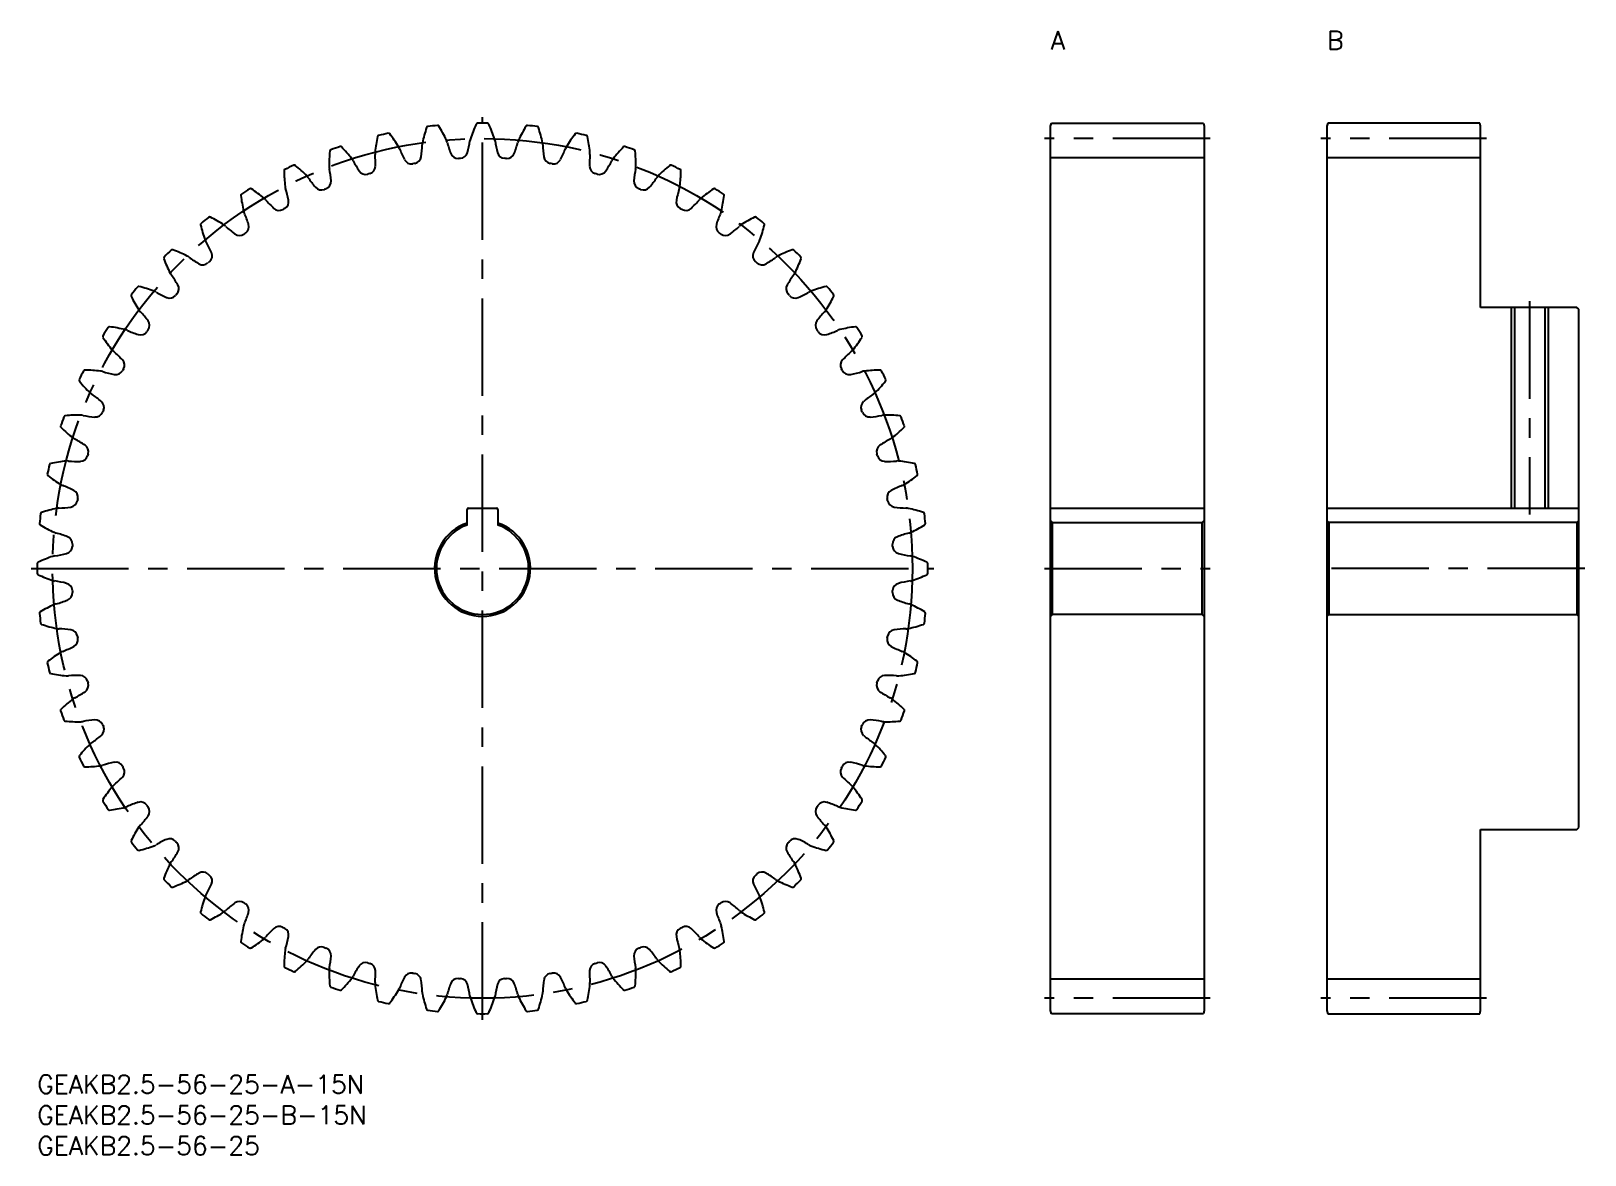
# Model space of a CAD drawing. Extents: x -1 to 252, y -13 to 170.
import ezdxf

# ---------------------------------------------------------------- set-up
doc = ezdxf.new("R2010")
doc.units = 0
doc.header["$LTSCALE"] = 0.5
doc.linetypes.add('CENTER', pattern=[50.8, 31.75, -6.35, 6.35, -6.35])
for name, color, linetype in [('MSM_CENTER', 1, 'CENTER'), ('MSM_CONTINUOUS', 7, 'CONTINUOUS'), ('MSM_NARROW', 5, 'CONTINUOUS'), ('MSM_PART_NUMBER', 7, 'CONTINUOUS')]:
    doc.layers.add(name, color=color, linetype=linetype)
doc.styles.get("Standard").update_dxf_attribs({"font": 'txt.shx', "height": 2, "bigfont": 'bigfont.shx'})

# ---------------------------------------------------------------- blocks, each defined once
blk = doc.blocks.new('*U3')
at = {"layer": 'MSM_PART_NUMBER'}
blk.add_text('GEAKB2.5-56-25-A-15N', height=3, dxfattribs=at).set_placement((0, -3))
blk = doc.blocks.new('*U4')
at = {"layer": 'MSM_PART_NUMBER'}
blk.add_text('GEAKB2.5-56-25-B-15N', height=3, dxfattribs=at).set_placement((0, -8))
blk = doc.blocks.new('*U5')
at = {"layer": 'MSM_PART_NUMBER'}
blk.add_text('GEAKB2.5-56-25', height=3, dxfattribs=at).set_placement((0, -13))
blk = doc.blocks.new('*U6')
at = {"layer": 'MSM_PART_NUMBER'}
blk.add_text('A', height=3, dxfattribs=at).set_placement((165, 167))
blk = doc.blocks.new('*U7')
at = {"layer": 'MSM_PART_NUMBER'}
blk.add_text('B', height=3, dxfattribs=at).set_placement((210, 167))

msp = doc.modelspace()

# ---------------------------------------------------------------- linework, layer by layer
at = {"layer": 'MSM_CENTER'}
for p, q in [((72.5, 9), (72.5, 156)), ((191, 152.5), (164, 152.5)), ((236, 152.5), (209, 152.5)), ((243, 126), (243, 91.3)), ((-1, 82.5), (146, 82.5)), ((164, 82.5), (191, 82.5)), ((252, 82.5), (209, 82.5)), ((191, 12.5), (164, 12.5)), ((236, 12.5), (209, 12.5))]:
    msp.add_line(p, q, dxfattribs=at)
msp.add_circle((72.5, 82.5), 70, dxfattribs=at)
at = {"layer": 'MSM_CONTINUOUS'}
for p, q in [((165, 154.5), (165.13, 155)), ((165, 10.5), (165, 154.5)), ((165.13, 155), (189.87, 155)), ((189.87, 155), (190, 154.5)), ((190, 154.5), (190, 10.5)), ((210.13, 155), (210, 154.5)), ((210, 154.5), (210, 10.5)), ((234.87, 155), (210.13, 155)), ((235, 154.5), (234.87, 155)), ((235, 125), (235, 154.5)), ((190, 149.38), (165, 149.38)), ((235, 149.38), (210, 149.38)), ((250.7, 125), (235, 125)), ((240.54, 125), (240.54, 92.3)), ((245.46, 125), (245.46, 92.3)), ((251, 124.7), (250.7, 125)), ((251, 40.3), (251, 124.7)), ((70, 89.57), (70, 92.1)), ((70.2, 92.3), (74.8, 92.3)), ((75, 92.1), (75, 89.57)), ((165, 92.3), (190, 92.3)), ((210, 92.3), (251, 92.3)), ((165.3, 90), (165, 90.3)), ((165.3, 75), (165.3, 90)), ((165.3, 90), (189.7, 90)), ((190, 90.3), (189.7, 90)), ((189.7, 75), (189.7, 90)), ((210, 90.3), (210.3, 90)), ((210.3, 90), (210.3, 75)), ((250.7, 90), (210.3, 90)), ((250.7, 90), (251, 90.3)), ((250.7, 90), (250.7, 75)), ((165, 74.7), (165.3, 75)), ((189.7, 75), (165.3, 75)), ((189.7, 75), (190, 74.7)), ((210.3, 75), (210, 74.7)), ((210.3, 75), (250.7, 75)), ((251, 74.7), (250.7, 75)), ((235, 10.5), (235, 40)), ((235, 40), (250.7, 40)), ((250.7, 40), (251, 40.3)), ((190, 15.63), (165, 15.63)), ((235, 15.63), (210, 15.63)), ((165.13, 10), (165, 10.5)), ((190, 10.5), (189.87, 10)), ((210, 10.5), (210.13, 10)), ((234.87, 10), (235, 10.5)), ((189.87, 10), (165.13, 10)), ((210.13, 10), (234.87, 10))]:
    msp.add_line(p, q, dxfattribs=at)
for centre, radius, start, end in [((63.62, 154.2), 0.25, 97.0563, 161.4854), ((72.5, 82.5), 72.5, 95.8009, 97.0563), ((65.2, 154.38), 0.25, 31.3718, 95.8009), ((46.29, 142.85), 22.4, 24.8214, 31.3718), ((91.79, 145.4), 22.4, 155.0568, 161.6071), ((71.71, 154.75), 0.25, 90.6277, 155.0568), ((72.5, 82.5), 72.5, 89.3723, 90.6277), ((73.29, 154.75), 0.25, 24.9432, 89.3723), ((53.21, 145.4), 22.4, 18.3929, 24.9432), ((98.71, 142.85), 22.4, 148.6282, 155.1786), ((79.8, 154.38), 0.25, 84.1991, 148.6282), ((72.5, 82.5), 72.5, 82.9437, 84.1991), ((81.38, 154.2), 0.25, 18.5146, 82.9437), ((77.31, 148.12), 22.4, 167.9139, 174.4643), ((55.65, 152.76), 0.25, 103.4848, 167.9139), ((72.5, 82.5), 72.5, 102.2294, 103.4848), ((57.2, 153.11), 0.25, 37.8003, 102.2294), ((39.69, 139.53), 22.4, 31.25, 37.8003), ((64.74, 151.38), 2.07, 168.0357, 177.9897), ((84.63, 147.17), 22.4, 161.4854, 168.0357), ((64.74, 151.38), 2.07, 14.8674, 24.8214), ((84.78, 156.72), 18.67, 194.9132, 200.8919), ((51.99, 154.88), 18.67, 345.5367, 351.5153), ((72.5, 151.82), 2.07, 161.6071, 171.5611), ((72.5, 151.82), 2.07, 8.4389, 18.3929), ((93.01, 154.88), 18.67, 188.4847, 194.4633), ((60.22, 156.72), 18.67, 339.1081, 345.0868), ((80.26, 151.38), 2.07, 155.1786, 165.1326), ((60.37, 147.17), 22.4, 11.9643, 18.5146), ((80.26, 151.38), 2.07, 2.0103, 11.9643), ((105.31, 139.53), 22.4, 142.1997, 148.75), ((87.8, 153.11), 0.25, 77.7706, 142.1996), ((72.5, 82.5), 72.5, 76.5152, 77.7706), ((89.35, 152.76), 0.25, 12.0861, 76.5151), ((67.69, 148.12), 22.4, 5.5357, 12.0861), ((69.93, 148.25), 22.4, 174.3425, 180.8929), ((47.89, 150.43), 0.25, 109.9134, 174.3425), ((72.5, 82.5), 72.5, 108.658, 109.9134), ((49.39, 150.95), 0.25, 44.2289, 108.658), ((33.51, 135.5), 22.4, 37.6786, 44.2289), ((57.07, 150.08), 2.07, 174.4643, 184.4183), ((36.4, 148.5), 18.67, 358.3938, 4.3725), ((57.07, 150.08), 2.07, 21.296, 31.25), ((76.39, 157.63), 18.67, 201.3418, 207.3204), ((61.26, 149.69), 1.25, 279.4949, 351.9653), ((44.02, 152.13), 18.67, 351.9653, 357.9439), ((68.5, 150.51), 1.25, 200.8919, 273.3622), ((72.5, 82.5), 66.87, 93.0664, 93.3622), ((68.86, 150.53), 1.25, 273.0664, 345.5367), ((76.14, 150.53), 1.25, 194.4633, 266.9336), ((72.5, 82.5), 66.88, 86.6378, 86.9336), ((76.5, 150.51), 1.25, 266.6378, 339.1081), ((100.98, 152.13), 18.67, 182.0561, 188.0347), ((83.74, 149.69), 1.25, 188.0347, 260.5051), ((68.61, 157.63), 18.67, 332.6796, 338.6582), ((87.93, 150.08), 2.07, 148.75, 158.704), ((108.6, 148.5), 18.67, 175.6275, 181.6062), ((87.93, 150.08), 2.07, 355.5817, 5.5357), ((111.49, 135.5), 22.4, 135.7711, 142.3214), ((95.61, 150.95), 0.25, 71.342, 135.7711), ((72.5, 82.5), 72.5, 70.0866, 71.342), ((97.11, 150.43), 0.25, 5.6575, 70.0865), ((75.07, 148.25), 22.4, 359.1071, 5.6575), ((40.44, 147.25), 0.25, 116.342, 180.7711), ((62.59, 147.55), 22.4, 180.7711, 187.3214), ((72.5, 82.5), 72.5, 115.0866, 116.342), ((41.87, 147.93), 0.25, 50.6575, 115.0866), ((27.82, 130.8), 22.4, 44.1071, 50.6575), ((49.61, 147.93), 2.07, 180.8929, 190.8468), ((29.24, 144.04), 18.67, 4.8224, 10.8011), ((49.61, 147.93), 2.07, 27.7246, 37.6786), ((67.95, 157.59), 18.67, 207.7704, 213.749), ((53.47, 147.91), 1.25, 213.749, 286.2193), ((72.5, 82.5), 66.88, 105.9235, 106.2193), ((53.81, 148.01), 1.25, 285.9235, 358.3939), ((60.92, 149.63), 1.25, 207.3205, 279.7908), ((72.5, 82.5), 66.88, 99.4949, 99.7908), ((72.5, 82.5), 66.88, 80.2092, 80.5051), ((84.08, 149.63), 1.25, 260.2092, 332.6796), ((91.19, 148.01), 1.25, 181.6062, 254.0765), ((72.5, 82.5), 66.88, 73.7807, 74.0765), ((91.53, 147.91), 1.25, 253.7807, 326.251), ((77.05, 157.59), 18.67, 326.251, 332.2296), ((95.39, 147.93), 2.07, 142.3214, 152.2754), ((115.76, 144.04), 18.67, 169.1989, 175.1776), ((95.39, 147.93), 2.07, 349.1532, 359.1071), ((117.18, 130.8), 22.4, 129.3425, 135.8929), ((103.13, 147.93), 0.25, 64.9134, 129.3425), ((72.5, 82.5), 72.5, 63.658, 64.9134), ((82.41, 147.55), 22.4, 352.6786, 359.2289), ((104.56, 147.25), 0.25, 359.2289, 63.658), ((72.5, 82.5), 72.5, 121.5152, 122.7706), ((34.73, 144.09), 0.25, 57.0861, 121.5152), ((22.7, 125.5), 22.4, 50.5357, 57.0861), ((42.42, 144.95), 2.07, 187.3214, 197.2754), ((22.62, 138.81), 18.67, 11.251, 17.2296), ((42.42, 144.95), 2.07, 34.1532, 44.1071), ((59.57, 156.61), 18.67, 214.1989, 220.1776), ((46.27, 145.37), 1.25, 220.1776, 292.6479), ((72.5, 82.5), 66.87, 112.3521, 112.6479), ((46.59, 145.51), 1.25, 292.3521, 4.8224), ((98.41, 145.51), 1.25, 175.1776, 247.6479), ((72.5, 82.5), 66.87, 67.3521, 67.6479), ((98.73, 145.37), 1.25, 247.3521, 319.8224), ((85.43, 156.61), 18.67, 319.8224, 325.8011), ((102.58, 144.95), 2.07, 135.8929, 145.8468), ((122.38, 138.81), 18.67, 162.7704, 168.749), ((102.58, 144.95), 2.07, 342.7246, 352.6786), ((122.3, 125.5), 22.4, 122.9139, 129.4643), ((110.27, 144.09), 0.25, 58.4848, 122.9139), ((72.5, 82.5), 72.5, 57.2294, 58.4848), ((33.39, 143.25), 0.25, 122.7706, 187.1997), ((55.37, 146.03), 22.4, 187.1997, 193.75), ((35.62, 141.19), 2.07, 40.5817, 50.5357), ((51.36, 154.7), 18.67, 220.6275, 226.6062), ((39.7, 142.21), 1.25, 298.7807, 11.251), ((105.3, 142.21), 1.25, 168.749, 241.2193), ((93.64, 154.7), 18.67, 313.3939, 319.3725), ((109.38, 141.19), 2.07, 129.4643, 139.4183), ((89.63, 146.03), 22.4, 346.25, 352.8003), ((111.61, 143.25), 0.25, 352.8003, 57.2294), ((72.5, 82.5), 72.5, 127.9437, 129.1991), ((28.07, 139.48), 0.25, 63.5146, 127.9437), ((18.2, 119.65), 22.4, 56.9643, 63.5146), ((35.62, 141.19), 2.07, 193.75, 203.704), ((16.63, 132.87), 18.67, 17.6796, 23.6582), ((39.39, 142.04), 1.25, 226.6062, 299.0765), ((72.5, 82.5), 66.88, 118.7807, 119.0765), ((72.5, 82.5), 66.87, 60.9235, 61.2193), ((105.61, 142.04), 1.25, 240.9235, 313.3939), ((128.37, 132.87), 18.67, 156.3418, 162.3204), ((109.38, 141.19), 2.07, 336.296, 346.25), ((126.8, 119.65), 22.4, 116.4854, 123.0357), ((116.93, 139.48), 0.25, 52.0563, 116.4854), ((72.5, 82.5), 72.5, 50.8009, 52.0563), ((26.84, 138.49), 0.25, 129.1991, 193.6282), ((48.36, 143.71), 22.4, 193.6282, 200.1786), ((29.28, 136.7), 2.07, 47.0103, 56.9643), ((43.41, 151.87), 18.67, 227.0561, 233.0347), ((32.93, 137.96), 1.25, 233.0347, 305.5051), ((72.5, 82.5), 66.88, 125.2092, 125.5051), ((33.22, 138.16), 1.25, 305.2092, 17.6796), ((111.78, 138.16), 1.25, 162.3205, 234.7908), ((72.5, 82.5), 66.87, 54.4949, 54.7908), ((112.07, 137.96), 1.25, 234.4949, 306.9653), ((101.59, 151.87), 18.67, 306.9653, 312.9439), ((115.72, 136.7), 2.07, 123.0357, 132.9897), ((96.64, 143.71), 22.4, 339.8214, 346.3718), ((118.16, 138.49), 0.25, 346.3718, 50.8008), ((72.5, 82.5), 72.5, 134.3723, 135.6277), ((21.97, 134.15), 0.25, 69.9432, 134.3723), ((14.38, 113.34), 22.4, 63.3929, 69.9432), ((29.28, 136.7), 2.07, 200.1786, 210.1326), ((11.34, 126.3), 18.67, 24.1081, 30.0868), ((133.66, 126.3), 18.67, 149.9132, 155.8919), ((115.72, 136.7), 2.07, 329.8674, 339.8214), ((130.62, 113.34), 22.4, 110.0568, 116.6071), ((123.03, 134.15), 0.25, 45.6277, 110.0568), ((72.5, 82.5), 72.5, 44.3723, 45.6277), ((20.85, 133.03), 0.25, 135.6277, 200.0568), ((41.66, 140.62), 22.4, 200.0568, 206.6071), ((23.48, 131.52), 2.07, 53.4389, 63.3929), ((35.82, 148.18), 18.67, 233.4847, 239.4633), ((26.97, 133.18), 1.25, 239.4633, 311.9336), ((72.5, 82.5), 66.87, 131.6378, 131.9336), ((27.24, 133.41), 1.25, 311.6378, 24.1081), ((117.76, 133.41), 1.25, 155.8919, 228.3622), ((72.5, 82.5), 66.87, 48.0664, 48.3622), ((118.03, 133.18), 1.25, 228.0664, 300.5367), ((109.18, 148.18), 18.67, 300.5367, 306.5153), ((121.52, 131.52), 2.07, 116.6071, 126.5611), ((103.34, 140.62), 22.4, 333.3929, 339.9432), ((124.15, 133.03), 0.25, 339.9432, 44.3723), ((23.48, 131.52), 2.07, 206.6071, 216.5611), ((6.82, 119.18), 18.67, 30.5367, 36.5153), ((138.18, 119.18), 18.67, 143.4847, 149.4633), ((121.52, 131.52), 2.07, 323.4389, 333.3929), ((15.52, 126.93), 0.25, 142.0563, 206.4854), ((35.35, 136.8), 22.4, 206.4854, 213.0357), ((72.5, 82.5), 72.5, 140.8009, 142.0563), ((16.51, 128.16), 0.25, 76.3718, 140.8009), ((11.29, 106.64), 22.4, 69.8214, 76.3718), ((18.3, 125.72), 2.07, 59.8674, 69.8214), ((28.7, 143.66), 18.67, 239.9132, 245.8919), ((21.59, 127.76), 1.25, 245.8919, 318.3622), ((72.5, 82.5), 66.87, 138.0664, 138.3622), ((21.82, 128.03), 1.25, 318.0664, 30.5367), ((123.18, 128.03), 1.25, 149.4633, 221.9336), ((72.5, 82.5), 66.87, 41.6378, 41.9336), ((123.41, 127.76), 1.25, 221.6378, 294.1081), ((116.3, 143.66), 18.67, 294.1081, 300.0868), ((126.7, 125.72), 2.07, 110.1786, 120.1326), ((133.71, 106.64), 22.4, 103.6282, 110.1786), ((128.49, 128.16), 0.25, 39.1991, 103.6282), ((109.65, 136.8), 22.4, 326.9643, 333.5146), ((72.5, 82.5), 72.5, 37.9437, 39.1991), ((129.48, 126.93), 0.25, 333.5146, 37.9437), ((18.3, 125.72), 2.07, 213.0357, 222.9897), ((3.13, 111.59), 18.67, 36.9653, 42.9439), ((141.87, 111.59), 18.67, 137.0561, 143.0347), ((126.7, 125.72), 2.07, 317.0103, 326.9643), ((72.5, 82.5), 72.5, 147.2294, 148.4848), ((11.75, 121.61), 0.25, 82.8003, 147.2294), ((8.97, 99.63), 22.4, 76.25, 82.8003), ((17.04, 122.07), 1.25, 324.4949, 36.9653), ((127.96, 122.07), 1.25, 143.0347, 215.5051), ((136.03, 99.63), 22.4, 97.1997, 103.75), ((133.25, 121.61), 0.25, 32.7706, 97.1997), ((72.5, 82.5), 72.5, 31.5152, 32.7706), ((10.91, 120.27), 0.25, 148.4848, 212.9139), ((29.5, 132.3), 22.4, 212.9139, 219.4643), ((13.81, 119.38), 2.07, 66.296, 76.25), ((22.13, 138.37), 18.67, 246.3418, 252.3204), ((16.84, 121.78), 1.25, 252.3205, 324.7908), ((72.5, 82.5), 66.87, 144.4949, 144.7908), ((72.5, 82.5), 66.88, 35.2092, 35.5051), ((128.16, 121.78), 1.25, 215.2092, 287.6796), ((122.87, 138.37), 18.67, 287.6796, 293.6582), ((131.19, 119.38), 2.07, 103.75, 113.704), ((115.5, 132.3), 22.4, 320.5357, 327.0861), ((134.09, 120.27), 0.25, 327.0861, 31.5151), ((13.81, 119.38), 2.07, 219.4643, 229.4183), ((0.3, 103.64), 18.67, 43.3938, 49.3725), ((12.96, 115.61), 1.25, 330.9235, 43.3939), ((132.04, 115.61), 1.25, 136.6062, 209.0765), ((144.7, 103.64), 18.67, 130.6275, 136.6062), ((131.19, 119.38), 2.07, 310.5817, 320.5357), ((72.5, 82.5), 72.5, 153.658, 154.9134), ((7.75, 114.56), 0.25, 89.2289, 153.658), ((7.45, 92.41), 22.4, 82.6786, 89.2289), ((10.05, 112.58), 2.07, 72.7246, 82.6786), ((16.19, 132.38), 18.67, 252.7704, 258.749), ((12.79, 115.3), 1.25, 258.749, 331.2193), ((72.5, 82.5), 66.87, 150.9235, 151.2193), ((72.5, 82.5), 66.88, 28.7807, 29.0765), ((132.21, 115.3), 1.25, 208.7807, 281.251), ((128.81, 132.38), 18.67, 281.251, 287.2296), ((134.95, 112.58), 2.07, 97.3214, 107.2754), ((137.55, 92.41), 22.4, 90.7711, 97.3214), ((137.25, 114.56), 0.25, 26.342, 90.7711), ((72.5, 82.5), 72.5, 25.0866, 26.342), ((7.07, 113.13), 0.25, 154.9134, 219.3425), ((24.2, 127.18), 22.4, 219.3425, 225.8929), ((120.8, 127.18), 22.4, 314.1071, 320.6575), ((137.93, 113.13), 0.25, 320.6575, 25.0865), ((10.05, 112.58), 2.07, 225.8929, 235.8468), ((-1.61, 95.43), 18.67, 49.8224, 55.8011), ((9.63, 108.73), 1.25, 337.3521, 49.8224), ((135.37, 108.73), 1.25, 130.1776, 202.6479), ((146.61, 95.43), 18.67, 124.1989, 130.1776), ((134.95, 112.58), 2.07, 304.1532, 314.1071), ((72.5, 82.5), 72.5, 160.0866, 161.342), ((4.57, 107.11), 0.25, 95.6575, 160.0866), ((6.75, 85.07), 22.4, 89.1071, 95.6575), ((7.07, 105.39), 2.07, 79.1532, 89.1071), ((10.96, 125.76), 18.67, 259.1989, 265.1776), ((9.49, 108.41), 1.25, 265.1776, 337.6479), ((72.5, 82.5), 66.87, 157.3521, 157.6479), ((72.5, 82.5), 66.87, 22.3521, 22.6479), ((135.51, 108.41), 1.25, 202.3521, 274.8224), ((134.04, 125.76), 18.67, 274.8224, 280.8011), ((137.93, 105.39), 2.07, 90.8929, 100.8468), ((138.25, 85.07), 22.4, 84.3425, 90.8929), ((140.43, 107.11), 0.25, 19.9134, 84.3425), ((72.5, 82.5), 72.5, 18.658, 19.9134), ((4.05, 105.61), 0.25, 161.342, 225.7711), ((19.5, 121.49), 22.4, 225.7711, 232.3214), ((7.07, 105.39), 2.07, 232.3214, 242.2754), ((137.93, 105.39), 2.07, 297.7246, 307.6786), ((125.5, 121.49), 22.4, 307.6786, 314.2289), ((140.95, 105.61), 0.25, 314.2289, 18.658), ((-2.59, 87.05), 18.67, 56.251, 62.2296), ((7.09, 101.53), 1.25, 343.7807, 56.251), ((137.91, 101.53), 1.25, 123.749, 196.2193), ((147.59, 87.05), 18.67, 117.7704, 123.749), ((72.5, 82.5), 72.5, 166.5152, 167.7706), ((2.24, 99.35), 0.25, 102.0861, 166.5151), ((6.88, 77.69), 22.4, 95.5357, 102.0861), ((4.92, 97.93), 2.07, 85.5817, 95.5357), ((6.5, 118.6), 18.67, 265.6275, 271.6062), ((6.99, 101.19), 1.25, 271.6062, 344.0765), ((72.5, 82.5), 66.87, 163.7807, 164.0765), ((72.5, 82.5), 66.87, 15.9235, 16.2193), ((138.01, 101.19), 1.25, 195.9235, 268.3939), ((138.5, 118.6), 18.67, 268.3938, 274.3725), ((140.08, 97.93), 2.07, 84.4643, 94.4183), ((138.12, 77.69), 22.4, 77.9139, 84.4643), ((142.76, 99.35), 0.25, 13.4848, 77.9139), ((72.5, 82.5), 72.5, 12.2294, 13.4848), ((1.89, 97.8), 0.25, 167.7709, 232.1997), ((15.47, 115.31), 22.4, 232.1997, 238.75), ((4.92, 97.93), 2.07, 238.75, 248.704), ((140.08, 97.93), 2.07, 291.296, 301.25), ((129.53, 115.31), 22.4, 301.25, 307.8003), ((143.11, 97.8), 0.25, 307.8003, 12.2294), ((-2.63, 78.61), 18.67, 62.6796, 68.6582), ((5.37, 94.08), 1.25, 350.2092, 62.6796), ((72.5, 82.5), 66.87, 170.2092, 170.5051), ((139.63, 94.08), 1.25, 117.3205, 189.7908), ((72.5, 82.5), 66.87, 9.4949, 9.7908), ((147.63, 78.61), 18.67, 111.3418, 117.3204), ((72.5, 82.5), 72.5, 172.9437, 174.1991), ((0.8, 91.38), 0.25, 108.5146, 172.9437), ((7.83, 70.37), 22.4, 101.9643, 108.5146), ((3.62, 90.26), 2.07, 92.0103, 101.9643), ((2.87, 110.98), 18.67, 272.0561, 278.0347), ((5.31, 93.74), 1.25, 278.0347, 350.5051), ((70.2, 92.1), 0.2, 90, 180), ((74.8, 92.1), 0.2, 0, 90), ((139.69, 93.74), 1.25, 189.4949, 261.9653), ((142.13, 110.98), 18.67, 261.9653, 267.9439), ((141.38, 90.26), 2.07, 78.0357, 87.9897), ((137.17, 70.37), 22.4, 71.4854, 78.0357), ((144.2, 91.38), 0.25, 7.0563, 71.4854), ((72.5, 82.5), 72.5, 5.8009, 7.0563), ((0.62, 89.8), 0.25, 174.1991, 238.6282), ((12.15, 108.71), 22.4, 238.6282, 245.1786), ((72.5, 82.5), 7.8, 108.6939, 71.3061), ((72.5, 82.5), 7.5, 109.4712, 70.5288), ((132.85, 108.71), 22.4, 294.8214, 301.3718), ((144.38, 89.8), 0.25, 301.3718, 5.8008), ((3.62, 90.26), 2.07, 245.1786, 255.1326), ((-1.72, 70.22), 18.67, 69.1081, 75.0868), ((4.47, 86.14), 1.25, 284.4633, 356.9336), ((4.49, 86.5), 1.25, 356.6378, 69.1081), ((72.5, 82.5), 66.87, 176.6378, 176.9336), ((140.51, 86.5), 1.25, 110.8919, 183.3622), ((72.5, 82.5), 66.87, 3.0664, 3.3622), ((140.53, 86.14), 1.25, 183.0664, 255.5367), ((146.72, 70.22), 18.67, 104.9132, 110.8919), ((141.38, 90.26), 2.07, 284.8674, 294.8214), ((0.25, 83.29), 0.25, 114.9432, 179.3723), ((9.6, 63.21), 22.4, 108.3929, 114.9432), ((3.18, 82.5), 2.07, 98.4389, 108.3929), ((0.12, 103.01), 18.67, 278.4847, 284.4633), ((144.88, 103.01), 18.67, 255.5367, 261.5153), ((141.82, 82.5), 2.07, 71.6071, 81.5611), ((135.4, 63.21), 22.4, 65.0568, 71.6071), ((144.75, 83.29), 0.25, 0.6277, 65.0568), ((72.5, 82.5), 72.5, 179.3723, 180.6277), ((0.25, 81.71), 0.25, 180.6277, 245.0568), ((9.6, 101.79), 22.4, 245.0568, 251.6071), ((135.4, 101.79), 22.4, 288.3929, 294.9432), ((144.75, 81.71), 0.25, 294.9432, 359.3723), ((72.5, 82.5), 72.5, 359.3723, 0.6277), ((3.18, 82.5), 2.07, 251.6071, 261.5611), ((0.12, 61.99), 18.67, 75.5367, 81.5153), ((4.47, 78.86), 1.25, 3.0664, 75.5367), ((4.49, 78.5), 1.25, 290.8919, 3.3622), ((72.5, 82.5), 66.88, 183.0664, 183.3622), ((72.5, 82.5), 66.87, 356.6378, 356.9336), ((140.51, 78.5), 1.25, 176.6378, 249.1081), ((140.53, 78.86), 1.25, 104.4633, 176.9336), ((144.88, 61.99), 18.67, 98.4847, 104.4633), ((141.82, 82.5), 2.07, 278.4389, 288.3929), ((12.15, 56.29), 22.4, 114.8214, 121.3718), ((3.62, 74.74), 2.07, 104.8674, 114.8214), ((-1.72, 94.78), 18.67, 284.9132, 290.8919), ((146.72, 94.78), 18.67, 249.1081, 255.0868), ((141.38, 74.74), 2.07, 65.1786, 75.1326), ((132.85, 56.29), 22.4, 58.6282, 65.1786), ((0.62, 75.2), 0.25, 121.3718, 185.8009), ((72.5, 82.5), 72.5, 185.8009, 187.0563), ((0.8, 73.62), 0.25, 187.0563, 251.4854), ((7.83, 94.63), 22.4, 251.4854, 258.0357), ((137.17, 94.63), 22.4, 281.9643, 288.5146), ((144.2, 73.62), 0.25, 288.5146, 352.9437), ((72.5, 82.5), 72.5, 352.9437, 354.1991), ((144.38, 75.2), 0.25, 354.1991, 58.6282), ((3.62, 74.74), 2.07, 258.0357, 267.9897), ((2.87, 54.02), 18.67, 81.9653, 87.9439), ((5.31, 71.26), 1.25, 9.4949, 81.9653), ((5.37, 70.92), 1.25, 297.3205, 9.7908), ((72.5, 82.5), 66.88, 189.4949, 189.7908), ((139.63, 70.92), 1.25, 170.2092, 242.6796), ((72.5, 82.5), 66.87, 350.2092, 350.5051), ((139.69, 71.26), 1.25, 98.0347, 170.5051), ((142.13, 54.02), 18.67, 92.0561, 98.0347), ((141.38, 74.74), 2.07, 272.0103, 281.9643), ((15.47, 49.69), 22.4, 121.25, 127.8003), ((4.92, 67.07), 2.07, 111.296, 121.25), ((-2.63, 86.39), 18.67, 291.3418, 297.3204), ((147.63, 86.39), 18.67, 242.6796, 248.6582), ((140.08, 67.07), 2.07, 58.75, 68.704), ((129.53, 49.69), 22.4, 52.1997, 58.75), ((1.89, 67.2), 0.25, 127.8003, 192.2294), ((72.5, 82.5), 72.5, 192.2294, 193.4848), ((72.5, 82.5), 72.5, 346.5152, 347.7706), ((143.11, 67.2), 0.25, 347.7706, 52.1997), ((2.24, 65.65), 0.25, 193.4852, 257.9139), ((6.88, 87.31), 22.4, 257.9139, 264.4643), ((4.92, 67.07), 2.07, 264.4643, 274.4183), ((6.5, 46.4), 18.67, 88.3938, 94.3725), ((6.99, 63.81), 1.25, 15.9235, 88.3939), ((7.09, 63.47), 1.25, 303.749, 16.2193), ((72.5, 82.5), 66.88, 195.9235, 196.2193), ((137.91, 63.47), 1.25, 163.7807, 236.251), ((72.5, 82.5), 66.87, 343.7807, 344.0765), ((138.01, 63.81), 1.25, 91.6062, 164.0765), ((138.5, 46.4), 18.67, 85.6275, 91.6062), ((140.08, 67.07), 2.07, 265.5817, 275.5357), ((138.12, 87.31), 22.4, 275.5357, 282.0861), ((142.76, 65.65), 0.25, 282.0861, 346.5151), ((19.5, 43.51), 22.4, 127.6786, 134.2289), ((7.07, 59.61), 2.07, 117.7246, 127.6786), ((-2.59, 77.95), 18.67, 297.7704, 303.749), ((147.59, 77.95), 18.67, 236.251, 242.2296), ((137.93, 59.61), 2.07, 52.3214, 62.2754), ((125.5, 43.51), 22.4, 45.7711, 52.3214), ((4.05, 59.39), 0.25, 134.2289, 198.658), ((72.5, 82.5), 72.5, 198.658, 199.9134), ((72.5, 82.5), 72.5, 340.0866, 341.342), ((140.95, 59.39), 0.25, 341.342, 45.7711), ((4.57, 57.89), 0.25, 199.9137, 264.3425), ((6.75, 79.93), 22.4, 264.3425, 270.8929), ((7.07, 59.61), 2.07, 270.8929, 280.8468), ((10.96, 39.24), 18.67, 94.8224, 100.8011), ((9.49, 56.59), 1.25, 22.3521, 94.8224), ((9.63, 56.27), 1.25, 310.1776, 22.6479), ((72.5, 82.5), 66.87, 202.3521, 202.6479), ((135.37, 56.27), 1.25, 157.3521, 229.8224), ((72.5, 82.5), 66.88, 337.3521, 337.6479), ((135.51, 56.59), 1.25, 85.1776, 157.6479), ((134.04, 39.24), 18.67, 79.1989, 85.1776), ((137.93, 59.61), 2.07, 259.1532, 269.1071), ((138.25, 79.93), 22.4, 269.1071, 275.6575), ((140.43, 57.89), 0.25, 275.6575, 340.0865), ((24.2, 37.82), 22.4, 134.1071, 140.6575), ((10.05, 52.42), 2.07, 124.1532, 134.1071), ((-1.61, 69.57), 18.67, 304.1989, 310.1776), ((146.61, 69.57), 18.67, 229.8224, 235.8011), ((134.95, 52.42), 2.07, 45.8929, 55.8468), ((120.8, 37.82), 22.4, 39.3425, 45.8929), ((7.07, 51.87), 0.25, 140.6575, 205.0866), ((72.5, 82.5), 72.5, 205.0866, 206.342), ((16.19, 32.62), 18.67, 101.251, 107.2296), ((12.79, 49.7), 1.25, 28.7807, 101.251), ((132.21, 49.7), 1.25, 78.749, 151.2193), ((128.81, 32.62), 18.67, 72.7704, 78.749), ((72.5, 82.5), 72.5, 333.658, 334.9134), ((137.93, 51.87), 0.25, 334.9134, 39.3425), ((7.75, 50.44), 0.25, 206.342, 270.7711), ((7.45, 72.59), 22.4, 270.7711, 277.3214), ((10.05, 52.42), 2.07, 277.3214, 287.2754), ((0.3, 61.36), 18.67, 310.6275, 316.6062), ((12.96, 49.39), 1.25, 316.6062, 29.0765), ((72.5, 82.5), 66.88, 208.7807, 209.0765), ((132.04, 49.39), 1.25, 150.9235, 223.3939), ((72.5, 82.5), 66.87, 330.9235, 331.2193), ((144.7, 61.36), 18.67, 223.3939, 229.3725), ((134.95, 52.42), 2.07, 252.7246, 262.6786), ((137.55, 72.59), 22.4, 262.6786, 269.2289), ((137.25, 50.44), 0.25, 269.2289, 333.658), ((29.5, 32.7), 22.4, 140.5357, 147.0861), ((13.81, 45.62), 2.07, 130.5817, 140.5357), ((131.19, 45.62), 2.07, 39.4643, 49.4183), ((115.5, 32.7), 22.4, 32.9139, 39.4643), ((10.91, 44.73), 0.25, 147.0861, 211.5151), ((72.5, 82.5), 72.5, 211.5152, 212.7706), ((11.75, 43.39), 0.25, 212.7706, 277.1997), ((8.97, 65.37), 22.4, 277.1997, 283.75), ((13.81, 45.62), 2.07, 283.75, 293.704), ((22.13, 26.63), 18.67, 107.6796, 113.6582), ((16.84, 43.22), 1.25, 35.2092, 107.6796), ((72.5, 82.5), 66.88, 215.2092, 215.5051), ((17.04, 42.93), 1.25, 323.0347, 35.5051), ((127.96, 42.93), 1.25, 144.4949, 216.9653), ((72.5, 82.5), 66.88, 324.4949, 324.7908), ((128.16, 43.22), 1.25, 72.3205, 144.7908), ((122.87, 26.63), 18.67, 66.3418, 72.3204), ((131.19, 45.62), 2.07, 246.296, 256.25), ((136.03, 65.37), 22.4, 256.25, 262.8003), ((133.25, 43.39), 0.25, 262.8003, 327.2294), ((72.5, 82.5), 72.5, 327.2294, 328.4848), ((134.09, 44.73), 0.25, 328.4848, 32.9139), ((18.3, 39.28), 2.07, 137.0103, 146.9643), ((3.13, 53.41), 18.67, 317.0561, 323.0347), ((141.87, 53.41), 18.67, 216.9653, 222.9439), ((126.7, 39.28), 2.07, 33.0357, 42.9897), ((15.52, 38.07), 0.25, 153.5146, 217.9437), ((35.35, 28.2), 22.4, 146.9643, 153.5146), ((28.7, 21.34), 18.67, 114.1081, 120.0868), ((21.59, 37.24), 1.25, 41.6378, 114.1081), ((72.5, 82.5), 66.87, 221.6378, 221.9336), ((72.5, 82.5), 66.87, 318.0664, 318.3622), ((123.41, 37.24), 1.25, 65.8919, 138.3622), ((116.3, 21.34), 18.67, 59.9132, 65.8919), ((109.65, 28.2), 22.4, 26.4854, 33.0357), ((129.48, 38.07), 0.25, 322.0563, 26.4854), ((72.5, 82.5), 72.5, 217.9437, 219.1991), ((16.51, 36.84), 0.25, 219.1991, 283.6282), ((11.29, 58.36), 22.4, 283.6282, 290.1786), ((18.3, 39.28), 2.07, 290.1786, 300.1326), ((6.82, 45.82), 18.67, 323.4847, 329.4633), ((21.82, 36.97), 1.25, 329.4633, 41.9336), ((123.18, 36.97), 1.25, 138.0664, 210.5367), ((138.18, 45.82), 18.67, 210.5367, 216.5153), ((126.7, 39.28), 2.07, 239.8674, 249.8214), ((133.71, 58.36), 22.4, 249.8214, 256.3718), ((128.49, 36.84), 0.25, 256.3718, 320.8008), ((72.5, 82.5), 72.5, 320.8009, 322.0563), ((41.66, 24.38), 22.4, 153.3929, 159.9432), ((23.48, 33.48), 2.07, 143.4389, 153.3929), ((35.82, 16.82), 18.67, 120.5367, 126.5153), ((26.97, 31.82), 1.25, 48.0664, 120.5367), ((118.03, 31.82), 1.25, 59.4633, 131.9336), ((109.18, 16.82), 18.67, 53.4847, 59.4633), ((121.52, 33.48), 2.07, 26.6071, 36.5611), ((103.34, 24.38), 22.4, 20.0568, 26.6071), ((20.85, 31.97), 0.25, 159.9432, 224.3723), ((72.5, 82.5), 72.5, 224.3723, 225.6277), ((21.97, 30.85), 0.25, 225.628, 290.0568), ((14.38, 51.66), 22.4, 290.0568, 296.6071), ((23.48, 33.48), 2.07, 296.6071, 306.5611), ((11.34, 38.7), 18.67, 329.9132, 335.8919), ((72.5, 82.5), 66.88, 228.0664, 228.3622), ((27.24, 31.59), 1.25, 335.8919, 48.3622), ((117.76, 31.59), 1.25, 131.6378, 204.1081), ((133.66, 38.7), 18.67, 204.1081, 210.0868), ((72.5, 82.5), 66.88, 311.6378, 311.9336), ((121.52, 33.48), 2.07, 233.4389, 243.3929), ((130.62, 51.66), 22.4, 243.3929, 249.9432), ((123.03, 30.85), 0.25, 249.9432, 314.3723), ((72.5, 82.5), 72.5, 314.3723, 315.6277), ((124.15, 31.97), 0.25, 315.6277, 20.0568), ((48.36, 21.29), 22.4, 159.8214, 166.3718), ((29.28, 28.3), 2.07, 149.8674, 159.8214), ((43.41, 13.13), 18.67, 126.9653, 132.9439), ((32.93, 27.04), 1.25, 54.4949, 126.9653), ((72.5, 82.5), 66.88, 234.4949, 234.7908), ((33.22, 26.84), 1.25, 342.3205, 54.7908), ((111.78, 26.84), 1.25, 125.2092, 197.6796), ((72.5, 82.5), 66.87, 305.2092, 305.5051), ((112.07, 27.04), 1.25, 53.0347, 125.5051), ((101.59, 13.13), 18.67, 47.0561, 53.0347), ((115.72, 28.3), 2.07, 20.1786, 30.1326), ((96.64, 21.29), 22.4, 13.6282, 20.1786), ((26.84, 26.51), 0.25, 166.3718, 230.8008), ((72.5, 82.5), 72.5, 230.8009, 232.0563), ((28.07, 25.52), 0.25, 232.0566, 296.4854), ((18.2, 45.35), 22.4, 296.4854, 303.0357), ((29.28, 28.3), 2.07, 303.0357, 312.9897), ((16.63, 32.13), 18.67, 336.3418, 342.3204), ((128.37, 32.13), 18.67, 197.6796, 203.6582), ((115.72, 28.3), 2.07, 227.0103, 236.9643), ((126.8, 45.35), 22.4, 236.9643, 243.5146), ((116.93, 25.52), 0.25, 243.5146, 307.9437), ((72.5, 82.5), 72.5, 307.9437, 309.1991), ((118.16, 26.51), 0.25, 309.1991, 13.6282), ((55.37, 18.97), 22.4, 166.25, 172.8003), ((35.62, 23.81), 2.07, 156.296, 166.25), ((51.36, 10.3), 18.67, 133.3938, 139.3725), ((39.39, 22.96), 1.25, 60.9235, 133.3939), ((72.5, 82.5), 66.87, 240.9235, 241.2193), ((39.7, 22.79), 1.25, 348.749, 61.2193), ((105.3, 22.79), 1.25, 118.7807, 191.251), ((72.5, 82.5), 66.87, 298.7807, 299.0765), ((105.61, 22.96), 1.25, 46.6062, 119.0765), ((93.64, 10.3), 18.67, 40.6275, 46.6062), ((109.38, 23.81), 2.07, 13.75, 23.704), ((89.63, 18.97), 22.4, 7.1997, 13.75), ((33.39, 21.75), 0.25, 172.8003, 237.2294), ((72.5, 82.5), 72.5, 237.2294, 238.4848), ((34.73, 20.91), 0.25, 238.4848, 302.9139), ((22.7, 39.5), 22.4, 302.9139, 309.4643), ((35.62, 23.81), 2.07, 309.4643, 319.4183), ((62.59, 17.45), 22.4, 172.6786, 179.2289), ((42.42, 20.05), 2.07, 162.7246, 172.6786), ((22.62, 26.19), 18.67, 342.7704, 348.749), ((59.57, 8.39), 18.67, 139.8224, 145.8011), ((46.27, 19.63), 1.25, 67.3521, 139.8224), ((72.5, 82.5), 66.88, 247.3521, 247.6479), ((46.59, 19.49), 1.25, 355.1776, 67.6479), ((98.41, 19.49), 1.25, 112.3521, 184.8224), ((72.5, 82.5), 66.87, 292.3521, 292.6479), ((98.73, 19.63), 1.25, 40.1776, 112.6479), ((85.43, 8.39), 18.67, 34.1989, 40.1776), ((122.38, 26.19), 18.67, 191.251, 197.2296), ((102.58, 20.05), 2.07, 7.3214, 17.2754), ((82.41, 17.45), 22.4, 0.7711, 7.3214), ((109.38, 23.81), 2.07, 220.5817, 230.5357), ((122.3, 39.5), 22.4, 230.5357, 237.0861), ((110.27, 20.91), 0.25, 237.0861, 301.5151), ((72.5, 82.5), 72.5, 301.5152, 302.7706), ((111.61, 21.75), 0.25, 302.7706, 7.1997), ((40.44, 17.75), 0.25, 179.2289, 243.658), ((27.82, 34.2), 22.4, 309.3425, 315.8929), ((42.42, 20.05), 2.07, 315.8929, 325.8468), ((29.24, 20.96), 18.67, 349.1989, 355.1776), ((67.95, 7.41), 18.67, 146.251, 152.2296), ((53.47, 17.09), 1.25, 73.7807, 146.251), ((72.5, 82.5), 66.87, 253.7807, 254.0765), ((53.81, 16.99), 1.25, 1.6062, 74.0765), ((91.19, 16.99), 1.25, 105.9235, 178.3939), ((72.5, 82.5), 66.87, 285.9235, 286.2193), ((91.53, 17.09), 1.25, 33.749, 106.2193), ((77.05, 7.41), 18.67, 27.7704, 33.749), ((115.76, 20.96), 18.67, 184.8224, 190.8011), ((102.58, 20.05), 2.07, 214.1532, 224.1071), ((117.18, 34.2), 22.4, 224.1071, 230.6575), ((104.56, 17.75), 0.25, 296.342, 0.7711), ((72.5, 82.5), 72.5, 243.658, 244.9134), ((41.87, 17.07), 0.25, 244.9134, 309.3425), ((69.93, 16.75), 22.4, 179.1071, 185.6575), ((49.61, 17.07), 2.07, 169.1532, 179.1071), ((33.51, 29.5), 22.4, 315.7711, 322.3214), ((49.61, 17.07), 2.07, 322.3214, 332.2754), ((36.4, 16.5), 18.67, 355.6275, 1.6062), ((76.39, 7.37), 18.67, 152.6796, 158.6582), ((60.92, 15.37), 1.25, 80.2092, 152.6796), ((72.5, 82.5), 66.87, 260.2092, 260.5051), ((61.26, 15.31), 1.25, 8.0347, 80.5051), ((44.02, 12.87), 18.67, 2.0561, 8.0347), ((68.5, 14.49), 1.25, 86.6378, 159.1081), ((72.5, 82.5), 66.88, 266.6378, 266.9336), ((68.86, 14.47), 1.25, 14.4633, 86.9336), ((76.14, 14.47), 1.25, 93.0664, 165.5367), ((72.5, 82.5), 66.87, 273.0664, 273.3622), ((76.5, 14.49), 1.25, 20.8919, 93.3622), ((100.98, 12.87), 18.67, 171.9653, 177.9439), ((83.74, 15.31), 1.25, 99.4949, 171.9653), ((72.5, 82.5), 66.87, 279.4949, 279.7908), ((84.08, 15.37), 1.25, 27.3205, 99.7908), ((68.61, 7.37), 18.67, 21.3418, 27.3204), ((108.6, 16.5), 18.67, 178.3939, 184.3725), ((95.39, 17.07), 2.07, 207.7246, 217.6786), ((111.49, 29.5), 22.4, 217.6786, 224.2289), ((75.07, 16.75), 22.4, 354.3425, 0.8929), ((95.39, 17.07), 2.07, 0.8929, 10.8468), ((103.13, 17.07), 0.25, 230.6575, 295.0865), ((72.5, 82.5), 72.5, 295.0866, 296.342), ((47.89, 14.57), 0.25, 185.6575, 250.0866), ((72.5, 82.5), 72.5, 250.0866, 251.342), ((49.39, 14.05), 0.25, 251.342, 315.7711), ((57.07, 14.92), 2.07, 175.5817, 185.5357), ((77.31, 16.88), 22.4, 185.5357, 192.0861), ((39.69, 25.47), 22.4, 322.1997, 328.75), ((57.07, 14.92), 2.07, 328.75, 338.704), ((64.74, 13.62), 2.07, 182.0103, 191.9643), ((84.63, 17.83), 22.4, 191.9643, 198.5146), ((46.29, 22.15), 22.4, 328.6282, 335.1786), ((64.74, 13.62), 2.07, 335.1786, 345.1326), ((84.78, 8.28), 18.67, 159.1081, 165.0868), ((51.99, 10.12), 18.67, 8.4847, 14.4633), ((72.5, 13.18), 2.07, 188.4389, 198.3929), ((72.5, 13.18), 2.07, 341.6071, 351.5611), ((93.01, 10.12), 18.67, 165.5367, 171.5153), ((60.22, 8.28), 18.67, 14.9132, 20.8919), ((80.26, 13.62), 2.07, 194.8674, 204.8214), ((98.71, 22.15), 22.4, 204.8214, 211.3718), ((60.37, 17.83), 22.4, 341.4854, 348.0357), ((80.26, 13.62), 2.07, 348.0357, 357.9897), ((87.93, 14.92), 2.07, 201.296, 211.25), ((105.31, 25.47), 22.4, 211.25, 217.8003), ((67.69, 16.88), 22.4, 347.9139, 354.4643), ((87.93, 14.92), 2.07, 354.4643, 4.4183), ((95.61, 14.05), 0.25, 224.2289, 288.658), ((72.5, 82.5), 72.5, 288.658, 289.9134), ((97.11, 14.57), 0.25, 289.9134, 354.3425), ((55.65, 12.24), 0.25, 192.0861, 256.5151), ((72.5, 82.5), 72.5, 256.5152, 257.7706), ((57.2, 11.89), 0.25, 257.7706, 322.1996), ((63.62, 10.8), 0.25, 198.5146, 262.9437), ((72.5, 82.5), 72.5, 262.9437, 264.1991), ((65.2, 10.62), 0.25, 264.1991, 328.6282), ((91.79, 19.6), 22.4, 198.3929, 204.9432), ((71.71, 10.25), 0.25, 204.9432, 269.3723), ((73.29, 10.25), 0.25, 270.6277, 335.0568), ((53.21, 19.6), 22.4, 335.0568, 341.6071), ((79.8, 10.62), 0.25, 211.3718, 275.8008), ((72.5, 82.5), 72.5, 275.8009, 277.0563), ((81.38, 10.8), 0.25, 277.0563, 341.4854), ((87.8, 11.89), 0.25, 217.8003, 282.2294), ((72.5, 82.5), 72.5, 282.2294, 283.4848), ((89.35, 12.24), 0.25, 283.4848, 347.9139), ((72.5, 82.5), 72.5, 269.3723, 270.6277)]:
    msp.add_arc(centre, radius, start, end, dxfattribs=at)
at = {"layer": 'MSM_NARROW'}
for p, q in [((240, 125), (240, 92.3)), ((246, 125), (246, 92.3))]:
    msp.add_line(p, q, dxfattribs=at)

# ---------------------------------------------------------------- block references
at = {"layer": 'MSM_CONTINUOUS'}
for name in ['*U6', '*U7', '*U3', '*U4', '*U5']:
    msp.add_blockref(name, (0, 0), dxfattribs=at)

doc.saveas('drawing.dxf')
